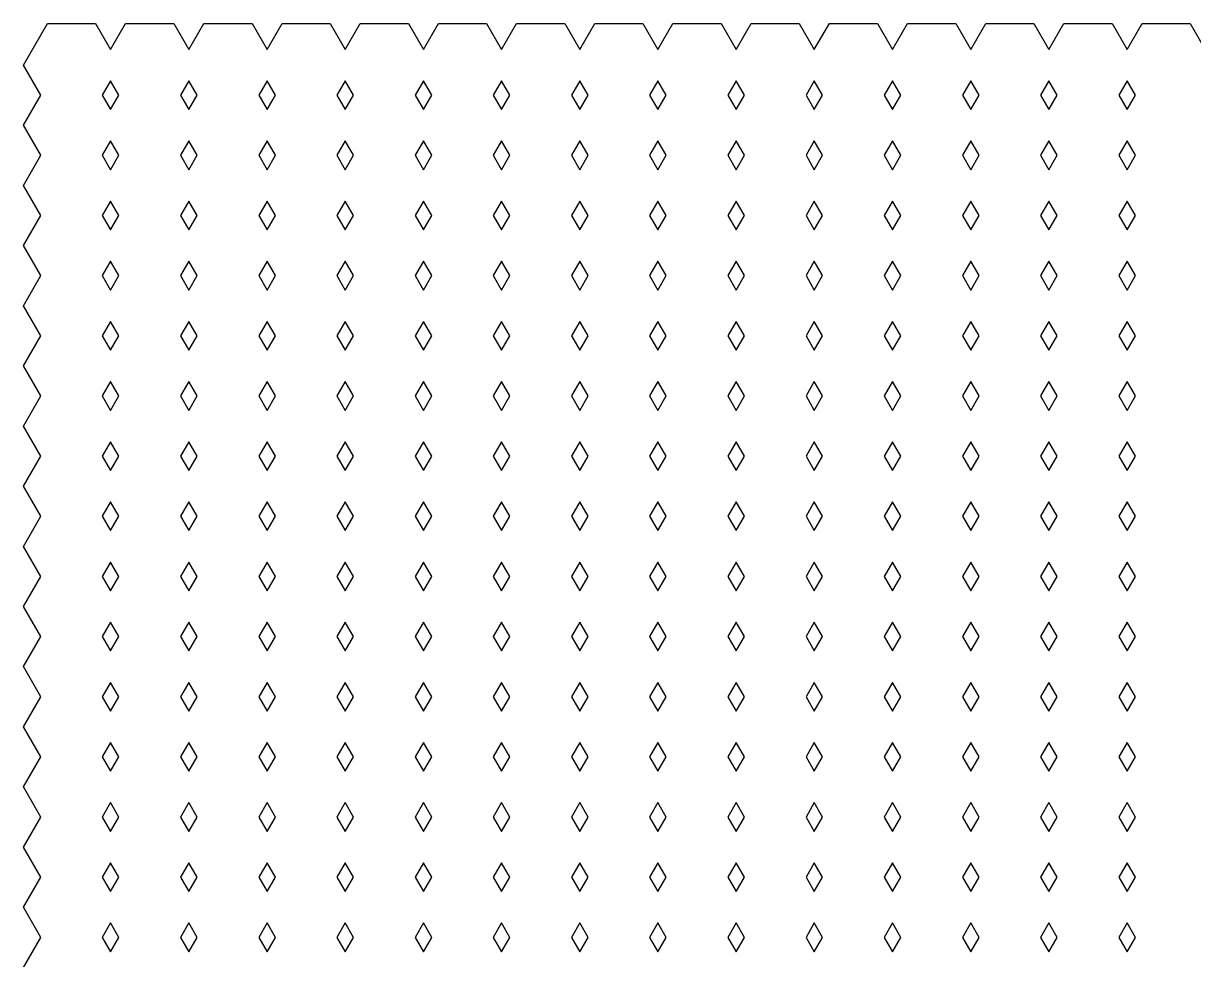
# Model space of a CAD drawing. Header units: metres. Extents: x -3000 to 3000, y -3000 to 3000.
# Drawn here: x -961.8 to -475.7, y 353.3 to 742.3 of the extents above; entities that cross this region are included whole.
import ezdxf

# ---------------------------------------------------------------- set-up
doc = ezdxf.new("R2010")
doc.units = ezdxf.units.M

msp = doc.modelspace()

# ---------------------------------------------------------------- linework, layer by layer
for p, q in [((-961.803, 725), (-951.803, 742.32)), ((-951.803, 742.32), (-931.803, 742.32)), ((-931.803, 742.32), (-925.565, 731.516)), ((-925.565, 731.516), (-919.327, 742.32)), ((-919.327, 742.32), (-899.327, 742.32)), ((-899.327, 742.32), (-893.089, 731.516)), ((-893.089, 731.516), (-886.851, 742.32)), ((-886.851, 742.32), (-866.851, 742.32)), ((-866.851, 742.32), (-860.613, 731.516)), ((-860.613, 731.516), (-854.375, 742.32)), ((-854.375, 742.32), (-834.375, 742.32)), ((-834.375, 742.32), (-828.137, 731.516)), ((-828.137, 731.516), (-821.899, 742.32)), ((-821.899, 742.32), (-801.899, 742.32)), ((-801.899, 742.32), (-795.661, 731.516)), ((-795.661, 731.516), (-789.423, 742.32)), ((-789.423, 742.32), (-769.423, 742.32)), ((-769.423, 742.32), (-763.185, 731.516)), ((-763.185, 731.516), (-756.947, 742.32)), ((-756.947, 742.32), (-736.947, 742.32)), ((-736.947, 742.32), (-730.709, 731.516)), ((-730.709, 731.516), (-724.471, 742.32)), ((-724.471, 742.32), (-704.471, 742.32)), ((-704.471, 742.32), (-698.233, 731.516)), ((-698.233, 731.516), (-691.995, 742.32)), ((-691.995, 742.32), (-671.995, 742.32)), ((-671.995, 742.32), (-665.757, 731.516)), ((-665.757, 731.516), (-659.519, 742.32)), ((-659.519, 742.32), (-639.519, 742.32)), ((-639.519, 742.32), (-633.281, 731.516)), ((-633.281, 731.516), (-627.043, 742.32)), ((-627.043, 742.32), (-607.043, 742.32)), ((-607.043, 742.32), (-600.805, 731.516)), ((-600.805, 731.516), (-594.567, 742.32)), ((-594.567, 742.32), (-574.567, 742.32)), ((-574.567, 742.32), (-568.329, 731.516)), ((-568.329, 731.516), (-562.091, 742.32)), ((-562.091, 742.32), (-542.091, 742.32)), ((-542.091, 742.32), (-535.853, 731.516)), ((-535.853, 731.516), (-529.615, 742.32)), ((-529.615, 742.32), (-509.615, 742.32)), ((-509.615, 742.32), (-503.377, 731.516)), ((-503.377, 731.516), (-497.139, 742.32)), ((-497.139, 742.32), (-477.139, 742.32)), ((-477.139, 742.32), (-470.901, 731.516)), ((-954.586, 712.5), (-961.803, 725)), ((-925.565, 718.484), (-929.019, 712.5)), ((-922.11, 712.5), (-925.565, 718.484)), ((-893.089, 718.484), (-896.544, 712.5)), ((-889.634, 712.5), (-893.089, 718.484)), ((-860.613, 718.484), (-864.068, 712.5)), ((-857.158, 712.5), (-860.613, 718.484)), ((-828.137, 718.484), (-831.592, 712.5)), ((-824.682, 712.5), (-828.137, 718.484)), ((-795.661, 718.484), (-799.116, 712.5)), ((-792.206, 712.5), (-795.661, 718.484)), ((-763.185, 718.484), (-766.64, 712.5)), ((-759.73, 712.5), (-763.185, 718.484)), ((-730.709, 718.484), (-734.164, 712.5)), ((-727.254, 712.5), (-730.709, 718.484)), ((-698.233, 718.484), (-701.688, 712.5)), ((-694.778, 712.5), (-698.233, 718.484)), ((-665.757, 718.484), (-669.212, 712.5)), ((-662.302, 712.5), (-665.757, 718.484)), ((-633.281, 718.484), (-636.736, 712.5)), ((-629.826, 712.5), (-633.281, 718.484)), ((-600.805, 718.484), (-604.26, 712.5)), ((-597.35, 712.5), (-600.805, 718.484)), ((-568.329, 718.484), (-571.784, 712.5)), ((-564.874, 712.5), (-568.329, 718.484)), ((-535.853, 718.484), (-539.308, 712.5)), ((-532.398, 712.5), (-535.853, 718.484)), ((-503.377, 718.484), (-506.832, 712.5)), ((-499.922, 712.5), (-503.377, 718.484)), ((-961.803, 700), (-954.586, 712.5)), ((-929.019, 712.5), (-925.565, 706.516)), ((-925.565, 706.516), (-922.11, 712.5)), ((-896.544, 712.5), (-893.089, 706.516)), ((-893.089, 706.516), (-889.634, 712.5)), ((-864.068, 712.5), (-860.613, 706.516)), ((-860.613, 706.516), (-857.158, 712.5)), ((-831.592, 712.5), (-828.137, 706.516)), ((-828.137, 706.516), (-824.682, 712.5)), ((-799.116, 712.5), (-795.661, 706.516)), ((-795.661, 706.516), (-792.206, 712.5)), ((-766.64, 712.5), (-763.185, 706.516)), ((-763.185, 706.516), (-759.73, 712.5)), ((-734.164, 712.5), (-730.709, 706.516)), ((-730.709, 706.516), (-727.254, 712.5)), ((-701.688, 712.5), (-698.233, 706.516)), ((-698.233, 706.516), (-694.778, 712.5)), ((-669.212, 712.5), (-665.757, 706.516)), ((-665.757, 706.516), (-662.302, 712.5)), ((-636.736, 712.5), (-633.281, 706.516)), ((-633.281, 706.516), (-629.826, 712.5)), ((-604.26, 712.5), (-600.805, 706.516)), ((-600.805, 706.516), (-597.35, 712.5)), ((-571.784, 712.5), (-568.329, 706.516)), ((-568.329, 706.516), (-564.874, 712.5)), ((-539.308, 712.5), (-535.853, 706.516)), ((-535.853, 706.516), (-532.398, 712.5)), ((-506.832, 712.5), (-503.377, 706.516)), ((-503.377, 706.516), (-499.922, 712.5)), ((-954.586, 687.5), (-961.803, 700)), ((-925.565, 693.484), (-929.019, 687.5)), ((-922.11, 687.5), (-925.565, 693.484)), ((-893.089, 693.484), (-896.544, 687.5)), ((-889.634, 687.5), (-893.089, 693.484)), ((-860.613, 693.484), (-864.068, 687.5)), ((-857.158, 687.5), (-860.613, 693.484)), ((-828.137, 693.484), (-831.592, 687.5)), ((-824.682, 687.5), (-828.137, 693.484)), ((-795.661, 693.484), (-799.116, 687.5)), ((-792.206, 687.5), (-795.661, 693.484)), ((-763.185, 693.484), (-766.64, 687.5)), ((-759.73, 687.5), (-763.185, 693.484)), ((-730.709, 693.484), (-734.164, 687.5)), ((-727.254, 687.5), (-730.709, 693.484)), ((-698.233, 693.484), (-701.688, 687.5)), ((-694.778, 687.5), (-698.233, 693.484)), ((-665.757, 693.484), (-669.212, 687.5)), ((-662.302, 687.5), (-665.757, 693.484)), ((-633.281, 693.484), (-636.736, 687.5)), ((-629.826, 687.5), (-633.281, 693.484)), ((-600.805, 693.484), (-604.26, 687.5)), ((-597.35, 687.5), (-600.805, 693.484)), ((-568.329, 693.484), (-571.784, 687.5)), ((-564.874, 687.5), (-568.329, 693.484)), ((-535.853, 693.484), (-539.308, 687.5)), ((-532.398, 687.5), (-535.853, 693.484)), ((-503.377, 693.484), (-506.832, 687.5)), ((-499.922, 687.5), (-503.377, 693.484)), ((-961.803, 675), (-954.586, 687.5)), ((-929.019, 687.5), (-925.565, 681.516)), ((-925.565, 681.516), (-922.11, 687.5)), ((-896.544, 687.5), (-893.089, 681.516)), ((-893.089, 681.516), (-889.634, 687.5)), ((-864.068, 687.5), (-860.613, 681.516)), ((-860.613, 681.516), (-857.158, 687.5)), ((-831.592, 687.5), (-828.137, 681.516)), ((-828.137, 681.516), (-824.682, 687.5)), ((-799.116, 687.5), (-795.661, 681.516)), ((-795.661, 681.516), (-792.206, 687.5)), ((-766.64, 687.5), (-763.185, 681.516)), ((-763.185, 681.516), (-759.73, 687.5)), ((-734.164, 687.5), (-730.709, 681.516)), ((-730.709, 681.516), (-727.254, 687.5)), ((-701.688, 687.5), (-698.233, 681.516)), ((-698.233, 681.516), (-694.778, 687.5)), ((-669.212, 687.5), (-665.757, 681.516)), ((-665.757, 681.516), (-662.302, 687.5)), ((-636.736, 687.5), (-633.281, 681.516)), ((-633.281, 681.516), (-629.826, 687.5)), ((-604.26, 687.5), (-600.805, 681.516)), ((-600.805, 681.516), (-597.35, 687.5)), ((-571.784, 687.5), (-568.329, 681.516)), ((-568.329, 681.516), (-564.874, 687.5)), ((-539.308, 687.5), (-535.853, 681.516)), ((-535.853, 681.516), (-532.398, 687.5)), ((-506.832, 687.5), (-503.377, 681.516)), ((-503.377, 681.516), (-499.922, 687.5)), ((-954.586, 662.5), (-961.803, 675)), ((-925.565, 668.484), (-929.019, 662.5)), ((-922.11, 662.5), (-925.565, 668.484)), ((-893.089, 668.484), (-896.544, 662.5)), ((-889.634, 662.5), (-893.089, 668.484)), ((-860.613, 668.484), (-864.068, 662.5)), ((-857.158, 662.5), (-860.613, 668.484)), ((-828.137, 668.484), (-831.592, 662.5)), ((-824.682, 662.5), (-828.137, 668.484)), ((-795.661, 668.484), (-799.116, 662.5)), ((-792.206, 662.5), (-795.661, 668.484)), ((-763.185, 668.484), (-766.64, 662.5)), ((-759.73, 662.5), (-763.185, 668.484)), ((-730.709, 668.484), (-734.164, 662.5)), ((-727.254, 662.5), (-730.709, 668.484)), ((-698.233, 668.484), (-701.688, 662.5)), ((-694.778, 662.5), (-698.233, 668.484)), ((-665.757, 668.484), (-669.212, 662.5)), ((-662.302, 662.5), (-665.757, 668.484)), ((-633.281, 668.484), (-636.736, 662.5)), ((-629.826, 662.5), (-633.281, 668.484)), ((-600.805, 668.484), (-604.26, 662.5)), ((-597.35, 662.5), (-600.805, 668.484)), ((-568.329, 668.484), (-571.784, 662.5)), ((-564.874, 662.5), (-568.329, 668.484)), ((-535.853, 668.484), (-539.308, 662.5)), ((-532.398, 662.5), (-535.853, 668.484)), ((-503.377, 668.484), (-506.832, 662.5)), ((-499.922, 662.5), (-503.377, 668.484)), ((-961.803, 650), (-954.586, 662.5)), ((-929.019, 662.5), (-925.565, 656.516)), ((-925.565, 656.516), (-922.11, 662.5)), ((-896.544, 662.5), (-893.089, 656.516)), ((-893.089, 656.516), (-889.634, 662.5)), ((-864.068, 662.5), (-860.613, 656.516)), ((-860.613, 656.516), (-857.158, 662.5)), ((-831.592, 662.5), (-828.137, 656.516)), ((-828.137, 656.516), (-824.682, 662.5)), ((-799.116, 662.5), (-795.661, 656.516)), ((-795.661, 656.516), (-792.206, 662.5)), ((-766.64, 662.5), (-763.185, 656.516)), ((-763.185, 656.516), (-759.73, 662.5)), ((-734.164, 662.5), (-730.709, 656.516)), ((-730.709, 656.516), (-727.254, 662.5)), ((-701.688, 662.5), (-698.233, 656.516)), ((-698.233, 656.516), (-694.778, 662.5)), ((-669.212, 662.5), (-665.757, 656.516)), ((-665.757, 656.516), (-662.302, 662.5)), ((-636.736, 662.5), (-633.281, 656.516)), ((-633.281, 656.516), (-629.826, 662.5)), ((-604.26, 662.5), (-600.805, 656.516)), ((-600.805, 656.516), (-597.35, 662.5)), ((-571.784, 662.5), (-568.329, 656.516)), ((-568.329, 656.516), (-564.874, 662.5)), ((-539.308, 662.5), (-535.853, 656.516)), ((-535.853, 656.516), (-532.398, 662.5)), ((-506.832, 662.5), (-503.377, 656.516)), ((-503.377, 656.516), (-499.922, 662.5)), ((-954.586, 637.5), (-961.803, 650)), ((-925.565, 643.484), (-929.019, 637.5)), ((-922.11, 637.5), (-925.565, 643.484)), ((-893.089, 643.484), (-896.544, 637.5)), ((-889.634, 637.5), (-893.089, 643.484)), ((-860.613, 643.484), (-864.068, 637.5)), ((-857.158, 637.5), (-860.613, 643.484)), ((-828.137, 643.484), (-831.592, 637.5)), ((-824.682, 637.5), (-828.137, 643.484)), ((-795.661, 643.484), (-799.116, 637.5)), ((-792.206, 637.5), (-795.661, 643.484)), ((-763.185, 643.484), (-766.64, 637.5)), ((-759.73, 637.5), (-763.185, 643.484)), ((-730.709, 643.484), (-734.164, 637.5)), ((-727.254, 637.5), (-730.709, 643.484)), ((-698.233, 643.484), (-701.688, 637.5)), ((-694.778, 637.5), (-698.233, 643.484)), ((-665.757, 643.484), (-669.212, 637.5)), ((-662.302, 637.5), (-665.757, 643.484)), ((-633.281, 643.484), (-636.736, 637.5)), ((-629.826, 637.5), (-633.281, 643.484)), ((-600.805, 643.484), (-604.26, 637.5)), ((-597.35, 637.5), (-600.805, 643.484)), ((-568.329, 643.484), (-571.784, 637.5)), ((-564.874, 637.5), (-568.329, 643.484)), ((-535.853, 643.484), (-539.308, 637.5)), ((-532.398, 637.5), (-535.853, 643.484)), ((-503.377, 643.484), (-506.832, 637.5)), ((-499.922, 637.5), (-503.377, 643.484)), ((-961.803, 625), (-954.586, 637.5)), ((-929.019, 637.5), (-925.565, 631.516)), ((-925.565, 631.516), (-922.11, 637.5)), ((-896.544, 637.5), (-893.089, 631.516)), ((-893.089, 631.516), (-889.634, 637.5)), ((-864.068, 637.5), (-860.613, 631.516)), ((-860.613, 631.516), (-857.158, 637.5)), ((-831.592, 637.5), (-828.137, 631.516)), ((-828.137, 631.516), (-824.682, 637.5)), ((-799.116, 637.5), (-795.661, 631.516)), ((-795.661, 631.516), (-792.206, 637.5)), ((-766.64, 637.5), (-763.185, 631.516)), ((-763.185, 631.516), (-759.73, 637.5)), ((-734.164, 637.5), (-730.709, 631.516)), ((-730.709, 631.516), (-727.254, 637.5)), ((-701.688, 637.5), (-698.233, 631.516)), ((-698.233, 631.516), (-694.778, 637.5)), ((-669.212, 637.5), (-665.757, 631.516)), ((-665.757, 631.516), (-662.302, 637.5)), ((-636.736, 637.5), (-633.281, 631.516)), ((-633.281, 631.516), (-629.826, 637.5)), ((-604.26, 637.5), (-600.805, 631.516)), ((-600.805, 631.516), (-597.35, 637.5)), ((-571.784, 637.5), (-568.329, 631.516)), ((-568.329, 631.516), (-564.874, 637.5)), ((-539.308, 637.5), (-535.853, 631.516)), ((-535.853, 631.516), (-532.398, 637.5)), ((-506.832, 637.5), (-503.377, 631.516)), ((-503.377, 631.516), (-499.922, 637.5)), ((-954.586, 612.5), (-961.803, 625)), ((-925.565, 618.484), (-929.019, 612.5)), ((-922.11, 612.5), (-925.565, 618.484)), ((-893.089, 618.484), (-896.544, 612.5)), ((-889.634, 612.5), (-893.089, 618.484)), ((-860.613, 618.484), (-864.068, 612.5)), ((-857.158, 612.5), (-860.613, 618.484)), ((-828.137, 618.484), (-831.592, 612.5)), ((-824.682, 612.5), (-828.137, 618.484)), ((-795.661, 618.484), (-799.116, 612.5)), ((-792.206, 612.5), (-795.661, 618.484)), ((-763.185, 618.484), (-766.64, 612.5)), ((-759.73, 612.5), (-763.185, 618.484)), ((-730.709, 618.484), (-734.164, 612.5)), ((-727.254, 612.5), (-730.709, 618.484)), ((-698.233, 618.484), (-701.688, 612.5)), ((-694.778, 612.5), (-698.233, 618.484)), ((-665.757, 618.484), (-669.212, 612.5)), ((-662.302, 612.5), (-665.757, 618.484)), ((-633.281, 618.484), (-636.736, 612.5)), ((-629.826, 612.5), (-633.281, 618.484)), ((-600.805, 618.484), (-604.26, 612.5)), ((-597.35, 612.5), (-600.805, 618.484)), ((-568.329, 618.484), (-571.784, 612.5)), ((-564.874, 612.5), (-568.329, 618.484)), ((-535.853, 618.484), (-539.308, 612.5)), ((-532.398, 612.5), (-535.853, 618.484)), ((-503.377, 618.484), (-506.832, 612.5)), ((-499.922, 612.5), (-503.377, 618.484)), ((-961.803, 600), (-954.586, 612.5)), ((-929.019, 612.5), (-925.565, 606.516)), ((-925.565, 606.516), (-922.11, 612.5)), ((-896.544, 612.5), (-893.089, 606.516)), ((-893.089, 606.516), (-889.634, 612.5)), ((-864.068, 612.5), (-860.613, 606.516)), ((-860.613, 606.516), (-857.158, 612.5)), ((-831.592, 612.5), (-828.137, 606.516)), ((-828.137, 606.516), (-824.682, 612.5)), ((-799.116, 612.5), (-795.661, 606.516)), ((-795.661, 606.516), (-792.206, 612.5)), ((-766.64, 612.5), (-763.185, 606.516)), ((-763.185, 606.516), (-759.73, 612.5)), ((-734.164, 612.5), (-730.709, 606.516)), ((-730.709, 606.516), (-727.254, 612.5)), ((-701.688, 612.5), (-698.233, 606.516)), ((-698.233, 606.516), (-694.778, 612.5)), ((-669.212, 612.5), (-665.757, 606.516)), ((-665.757, 606.516), (-662.302, 612.5)), ((-636.736, 612.5), (-633.281, 606.516)), ((-633.281, 606.516), (-629.826, 612.5)), ((-604.26, 612.5), (-600.805, 606.516)), ((-600.805, 606.516), (-597.35, 612.5)), ((-571.784, 612.5), (-568.329, 606.516)), ((-568.329, 606.516), (-564.874, 612.5)), ((-539.308, 612.5), (-535.853, 606.516)), ((-535.853, 606.516), (-532.398, 612.5)), ((-506.832, 612.5), (-503.377, 606.516)), ((-503.377, 606.516), (-499.922, 612.5)), ((-954.586, 587.5), (-961.803, 600)), ((-925.565, 593.484), (-929.019, 587.5)), ((-922.11, 587.5), (-925.565, 593.484)), ((-893.089, 593.484), (-896.544, 587.5)), ((-889.634, 587.5), (-893.089, 593.484)), ((-860.613, 593.484), (-864.068, 587.5)), ((-857.158, 587.5), (-860.613, 593.484)), ((-828.137, 593.484), (-831.592, 587.5)), ((-824.682, 587.5), (-828.137, 593.484)), ((-795.661, 593.484), (-799.116, 587.5)), ((-792.206, 587.5), (-795.661, 593.484)), ((-763.185, 593.484), (-766.64, 587.5)), ((-759.73, 587.5), (-763.185, 593.484)), ((-730.709, 593.484), (-734.164, 587.5)), ((-727.254, 587.5), (-730.709, 593.484)), ((-698.233, 593.484), (-701.688, 587.5)), ((-694.778, 587.5), (-698.233, 593.484)), ((-665.757, 593.484), (-669.212, 587.5)), ((-662.302, 587.5), (-665.757, 593.484)), ((-633.281, 593.484), (-636.736, 587.5)), ((-629.826, 587.5), (-633.281, 593.484)), ((-600.805, 593.484), (-604.26, 587.5)), ((-597.35, 587.5), (-600.805, 593.484)), ((-568.329, 593.484), (-571.784, 587.5)), ((-564.874, 587.5), (-568.329, 593.484)), ((-535.853, 593.484), (-539.308, 587.5)), ((-532.398, 587.5), (-535.853, 593.484)), ((-503.377, 593.484), (-506.832, 587.5)), ((-499.922, 587.5), (-503.377, 593.484)), ((-961.803, 575), (-954.586, 587.5)), ((-929.019, 587.5), (-925.565, 581.516)), ((-925.565, 581.516), (-922.11, 587.5)), ((-896.544, 587.5), (-893.089, 581.516)), ((-893.089, 581.516), (-889.634, 587.5)), ((-864.068, 587.5), (-860.613, 581.516)), ((-860.613, 581.516), (-857.158, 587.5)), ((-831.592, 587.5), (-828.137, 581.516)), ((-828.137, 581.516), (-824.682, 587.5)), ((-799.116, 587.5), (-795.661, 581.516)), ((-795.661, 581.516), (-792.206, 587.5)), ((-766.64, 587.5), (-763.185, 581.516)), ((-763.185, 581.516), (-759.73, 587.5)), ((-734.164, 587.5), (-730.709, 581.516)), ((-730.709, 581.516), (-727.254, 587.5)), ((-701.688, 587.5), (-698.233, 581.516)), ((-698.233, 581.516), (-694.778, 587.5)), ((-669.212, 587.5), (-665.757, 581.516)), ((-665.757, 581.516), (-662.302, 587.5)), ((-636.736, 587.5), (-633.281, 581.516)), ((-633.281, 581.516), (-629.826, 587.5)), ((-604.26, 587.5), (-600.805, 581.516)), ((-600.805, 581.516), (-597.35, 587.5)), ((-571.784, 587.5), (-568.329, 581.516)), ((-568.329, 581.516), (-564.874, 587.5)), ((-539.308, 587.5), (-535.853, 581.516)), ((-535.853, 581.516), (-532.398, 587.5)), ((-506.832, 587.5), (-503.377, 581.516)), ((-503.377, 581.516), (-499.922, 587.5)), ((-954.586, 562.5), (-961.803, 575)), ((-925.565, 568.484), (-929.019, 562.5)), ((-922.11, 562.5), (-925.565, 568.484)), ((-893.089, 568.484), (-896.544, 562.5)), ((-889.634, 562.5), (-893.089, 568.484)), ((-860.613, 568.484), (-864.068, 562.5)), ((-857.158, 562.5), (-860.613, 568.484)), ((-828.137, 568.484), (-831.592, 562.5)), ((-824.682, 562.5), (-828.137, 568.484)), ((-795.661, 568.484), (-799.116, 562.5)), ((-792.206, 562.5), (-795.661, 568.484)), ((-763.185, 568.484), (-766.64, 562.5)), ((-759.73, 562.5), (-763.185, 568.484)), ((-730.709, 568.484), (-734.164, 562.5)), ((-727.254, 562.5), (-730.709, 568.484)), ((-698.233, 568.484), (-701.688, 562.5)), ((-694.778, 562.5), (-698.233, 568.484)), ((-665.757, 568.484), (-669.212, 562.5)), ((-662.302, 562.5), (-665.757, 568.484)), ((-633.281, 568.484), (-636.736, 562.5)), ((-629.826, 562.5), (-633.281, 568.484)), ((-600.805, 568.484), (-604.26, 562.5)), ((-597.35, 562.5), (-600.805, 568.484)), ((-568.329, 568.484), (-571.784, 562.5)), ((-564.874, 562.5), (-568.329, 568.484)), ((-535.853, 568.484), (-539.308, 562.5)), ((-532.398, 562.5), (-535.853, 568.484)), ((-503.377, 568.484), (-506.832, 562.5)), ((-499.922, 562.5), (-503.377, 568.484)), ((-961.803, 550), (-954.586, 562.5)), ((-929.019, 562.5), (-925.565, 556.516)), ((-925.565, 556.516), (-922.11, 562.5)), ((-896.544, 562.5), (-893.089, 556.516)), ((-893.089, 556.516), (-889.634, 562.5)), ((-864.068, 562.5), (-860.613, 556.516)), ((-860.613, 556.516), (-857.158, 562.5)), ((-831.592, 562.5), (-828.137, 556.516)), ((-828.137, 556.516), (-824.682, 562.5)), ((-799.116, 562.5), (-795.661, 556.516)), ((-795.661, 556.516), (-792.206, 562.5)), ((-766.64, 562.5), (-763.185, 556.516)), ((-763.185, 556.516), (-759.73, 562.5)), ((-734.164, 562.5), (-730.709, 556.516)), ((-730.709, 556.516), (-727.254, 562.5)), ((-701.688, 562.5), (-698.233, 556.516)), ((-698.233, 556.516), (-694.778, 562.5)), ((-669.212, 562.5), (-665.757, 556.516)), ((-665.757, 556.516), (-662.302, 562.5)), ((-636.736, 562.5), (-633.281, 556.516)), ((-633.281, 556.516), (-629.826, 562.5)), ((-604.26, 562.5), (-600.805, 556.516)), ((-600.805, 556.516), (-597.35, 562.5)), ((-571.784, 562.5), (-568.329, 556.516)), ((-568.329, 556.516), (-564.874, 562.5)), ((-539.308, 562.5), (-535.853, 556.516)), ((-535.853, 556.516), (-532.398, 562.5)), ((-506.832, 562.5), (-503.377, 556.516)), ((-503.377, 556.516), (-499.922, 562.5)), ((-954.586, 537.5), (-961.803, 550)), ((-925.565, 543.484), (-929.019, 537.5)), ((-922.11, 537.5), (-925.565, 543.484)), ((-893.089, 543.484), (-896.544, 537.5)), ((-889.634, 537.5), (-893.089, 543.484)), ((-860.613, 543.484), (-864.068, 537.5)), ((-857.158, 537.5), (-860.613, 543.484)), ((-828.137, 543.484), (-831.592, 537.5)), ((-824.682, 537.5), (-828.137, 543.484)), ((-795.661, 543.484), (-799.116, 537.5)), ((-792.206, 537.5), (-795.661, 543.484)), ((-763.185, 543.484), (-766.64, 537.5)), ((-759.73, 537.5), (-763.185, 543.484)), ((-730.709, 543.484), (-734.164, 537.5)), ((-727.254, 537.5), (-730.709, 543.484)), ((-698.233, 543.484), (-701.688, 537.5)), ((-694.778, 537.5), (-698.233, 543.484)), ((-665.757, 543.484), (-669.212, 537.5)), ((-662.302, 537.5), (-665.757, 543.484)), ((-633.281, 543.484), (-636.736, 537.5)), ((-629.826, 537.5), (-633.281, 543.484)), ((-600.805, 543.484), (-604.26, 537.5)), ((-597.35, 537.5), (-600.805, 543.484)), ((-568.329, 543.484), (-571.784, 537.5)), ((-564.874, 537.5), (-568.329, 543.484)), ((-535.853, 543.484), (-539.308, 537.5)), ((-532.398, 537.5), (-535.853, 543.484)), ((-503.377, 543.484), (-506.832, 537.5)), ((-499.922, 537.5), (-503.377, 543.484)), ((-961.803, 525), (-954.586, 537.5)), ((-929.019, 537.5), (-925.565, 531.516)), ((-925.565, 531.516), (-922.11, 537.5)), ((-896.544, 537.5), (-893.089, 531.516)), ((-893.089, 531.516), (-889.634, 537.5)), ((-864.068, 537.5), (-860.613, 531.516)), ((-860.613, 531.516), (-857.158, 537.5)), ((-831.592, 537.5), (-828.137, 531.516)), ((-828.137, 531.516), (-824.682, 537.5)), ((-799.116, 537.5), (-795.661, 531.516)), ((-795.661, 531.516), (-792.206, 537.5)), ((-766.64, 537.5), (-763.185, 531.516)), ((-763.185, 531.516), (-759.73, 537.5)), ((-734.164, 537.5), (-730.709, 531.516)), ((-730.709, 531.516), (-727.254, 537.5)), ((-701.688, 537.5), (-698.233, 531.516)), ((-698.233, 531.516), (-694.778, 537.5)), ((-669.212, 537.5), (-665.757, 531.516)), ((-665.757, 531.516), (-662.302, 537.5)), ((-636.736, 537.5), (-633.281, 531.516)), ((-633.281, 531.516), (-629.826, 537.5)), ((-604.26, 537.5), (-600.805, 531.516)), ((-600.805, 531.516), (-597.35, 537.5)), ((-571.784, 537.5), (-568.329, 531.516)), ((-568.329, 531.516), (-564.874, 537.5)), ((-539.308, 537.5), (-535.853, 531.516)), ((-535.853, 531.516), (-532.398, 537.5)), ((-506.832, 537.5), (-503.377, 531.516)), ((-503.377, 531.516), (-499.922, 537.5)), ((-954.586, 512.5), (-961.803, 525)), ((-925.565, 518.484), (-929.019, 512.5)), ((-922.11, 512.5), (-925.565, 518.484)), ((-893.089, 518.484), (-896.544, 512.5)), ((-889.634, 512.5), (-893.089, 518.484)), ((-860.613, 518.484), (-864.068, 512.5)), ((-857.158, 512.5), (-860.613, 518.484)), ((-828.137, 518.484), (-831.592, 512.5)), ((-824.682, 512.5), (-828.137, 518.484)), ((-795.661, 518.484), (-799.116, 512.5)), ((-792.206, 512.5), (-795.661, 518.484)), ((-763.185, 518.484), (-766.64, 512.5)), ((-759.73, 512.5), (-763.185, 518.484)), ((-730.709, 518.484), (-734.164, 512.5)), ((-727.254, 512.5), (-730.709, 518.484)), ((-698.233, 518.484), (-701.688, 512.5)), ((-694.778, 512.5), (-698.233, 518.484)), ((-665.757, 518.484), (-669.212, 512.5)), ((-662.302, 512.5), (-665.757, 518.484)), ((-633.281, 518.484), (-636.736, 512.5)), ((-629.826, 512.5), (-633.281, 518.484)), ((-600.805, 518.484), (-604.26, 512.5)), ((-597.35, 512.5), (-600.805, 518.484)), ((-568.329, 518.484), (-571.784, 512.5)), ((-564.874, 512.5), (-568.329, 518.484)), ((-535.853, 518.484), (-539.308, 512.5)), ((-532.398, 512.5), (-535.853, 518.484)), ((-503.377, 518.484), (-506.832, 512.5)), ((-499.922, 512.5), (-503.377, 518.484)), ((-961.803, 500), (-954.586, 512.5)), ((-929.019, 512.5), (-925.565, 506.516)), ((-925.565, 506.516), (-922.11, 512.5)), ((-896.544, 512.5), (-893.089, 506.516)), ((-893.089, 506.516), (-889.634, 512.5)), ((-864.068, 512.5), (-860.613, 506.516)), ((-860.613, 506.516), (-857.158, 512.5)), ((-831.592, 512.5), (-828.137, 506.516)), ((-828.137, 506.516), (-824.682, 512.5)), ((-799.116, 512.5), (-795.661, 506.516)), ((-795.661, 506.516), (-792.206, 512.5)), ((-766.64, 512.5), (-763.185, 506.516)), ((-763.185, 506.516), (-759.73, 512.5)), ((-734.164, 512.5), (-730.709, 506.516)), ((-730.709, 506.516), (-727.254, 512.5)), ((-701.688, 512.5), (-698.233, 506.516)), ((-698.233, 506.516), (-694.778, 512.5)), ((-669.212, 512.5), (-665.757, 506.516)), ((-665.757, 506.516), (-662.302, 512.5)), ((-636.736, 512.5), (-633.281, 506.516)), ((-633.281, 506.516), (-629.826, 512.5)), ((-604.26, 512.5), (-600.805, 506.516)), ((-600.805, 506.516), (-597.35, 512.5)), ((-571.784, 512.5), (-568.329, 506.516)), ((-568.329, 506.516), (-564.874, 512.5)), ((-539.308, 512.5), (-535.853, 506.516)), ((-535.853, 506.516), (-532.398, 512.5)), ((-506.832, 512.5), (-503.377, 506.516)), ((-503.377, 506.516), (-499.922, 512.5)), ((-954.586, 487.5), (-961.803, 500)), ((-925.565, 493.484), (-929.019, 487.5)), ((-922.11, 487.5), (-925.565, 493.484)), ((-893.089, 493.484), (-896.544, 487.5)), ((-889.634, 487.5), (-893.089, 493.484)), ((-860.613, 493.484), (-864.068, 487.5)), ((-857.158, 487.5), (-860.613, 493.484)), ((-828.137, 493.484), (-831.592, 487.5)), ((-824.682, 487.5), (-828.137, 493.484)), ((-795.661, 493.484), (-799.116, 487.5)), ((-792.206, 487.5), (-795.661, 493.484)), ((-763.185, 493.484), (-766.64, 487.5)), ((-759.73, 487.5), (-763.185, 493.484)), ((-730.709, 493.484), (-734.164, 487.5)), ((-727.254, 487.5), (-730.709, 493.484)), ((-698.233, 493.484), (-701.688, 487.5)), ((-694.778, 487.5), (-698.233, 493.484)), ((-665.757, 493.484), (-669.212, 487.5)), ((-662.302, 487.5), (-665.757, 493.484)), ((-633.281, 493.484), (-636.736, 487.5)), ((-629.826, 487.5), (-633.281, 493.484)), ((-600.805, 493.484), (-604.26, 487.5)), ((-597.35, 487.5), (-600.805, 493.484)), ((-568.329, 493.484), (-571.784, 487.5)), ((-564.874, 487.5), (-568.329, 493.484)), ((-535.853, 493.484), (-539.308, 487.5)), ((-532.398, 487.5), (-535.853, 493.484)), ((-503.377, 493.484), (-506.832, 487.5)), ((-499.922, 487.5), (-503.377, 493.484)), ((-961.803, 475), (-954.586, 487.5)), ((-929.019, 487.5), (-925.565, 481.516)), ((-925.565, 481.516), (-922.11, 487.5)), ((-896.544, 487.5), (-893.089, 481.516)), ((-893.089, 481.516), (-889.634, 487.5)), ((-864.068, 487.5), (-860.613, 481.516)), ((-860.613, 481.516), (-857.158, 487.5)), ((-831.592, 487.5), (-828.137, 481.516)), ((-828.137, 481.516), (-824.682, 487.5)), ((-799.116, 487.5), (-795.661, 481.516)), ((-795.661, 481.516), (-792.206, 487.5)), ((-766.64, 487.5), (-763.185, 481.516)), ((-763.185, 481.516), (-759.73, 487.5)), ((-734.164, 487.5), (-730.709, 481.516)), ((-730.709, 481.516), (-727.254, 487.5)), ((-701.688, 487.5), (-698.233, 481.516)), ((-698.233, 481.516), (-694.778, 487.5)), ((-669.212, 487.5), (-665.757, 481.516)), ((-665.757, 481.516), (-662.302, 487.5)), ((-636.736, 487.5), (-633.281, 481.516)), ((-633.281, 481.516), (-629.826, 487.5)), ((-604.26, 487.5), (-600.805, 481.516)), ((-600.805, 481.516), (-597.35, 487.5)), ((-571.784, 487.5), (-568.329, 481.516)), ((-568.329, 481.516), (-564.874, 487.5)), ((-539.308, 487.5), (-535.853, 481.516)), ((-535.853, 481.516), (-532.398, 487.5)), ((-506.832, 487.5), (-503.377, 481.516)), ((-503.377, 481.516), (-499.922, 487.5)), ((-954.586, 462.5), (-961.803, 475)), ((-925.565, 468.484), (-929.019, 462.5)), ((-922.11, 462.5), (-925.565, 468.484)), ((-893.089, 468.484), (-896.544, 462.5)), ((-889.634, 462.5), (-893.089, 468.484)), ((-860.613, 468.484), (-864.068, 462.5)), ((-857.158, 462.5), (-860.613, 468.484)), ((-828.137, 468.484), (-831.592, 462.5)), ((-824.682, 462.5), (-828.137, 468.484)), ((-795.661, 468.484), (-799.116, 462.5)), ((-792.206, 462.5), (-795.661, 468.484)), ((-763.185, 468.484), (-766.64, 462.5)), ((-759.73, 462.5), (-763.185, 468.484)), ((-730.709, 468.484), (-734.164, 462.5)), ((-727.254, 462.5), (-730.709, 468.484)), ((-698.233, 468.484), (-701.688, 462.5)), ((-694.778, 462.5), (-698.233, 468.484)), ((-665.757, 468.484), (-669.212, 462.5)), ((-662.302, 462.5), (-665.757, 468.484)), ((-633.281, 468.484), (-636.736, 462.5)), ((-629.826, 462.5), (-633.281, 468.484)), ((-600.805, 468.484), (-604.26, 462.5)), ((-597.35, 462.5), (-600.805, 468.484)), ((-568.329, 468.484), (-571.784, 462.5)), ((-564.874, 462.5), (-568.329, 468.484)), ((-535.853, 468.484), (-539.308, 462.5)), ((-532.398, 462.5), (-535.853, 468.484)), ((-503.377, 468.484), (-506.832, 462.5)), ((-499.922, 462.5), (-503.377, 468.484)), ((-961.803, 450), (-954.586, 462.5)), ((-929.019, 462.5), (-925.565, 456.516)), ((-925.565, 456.516), (-922.11, 462.5)), ((-896.544, 462.5), (-893.089, 456.516)), ((-893.089, 456.516), (-889.634, 462.5)), ((-864.068, 462.5), (-860.613, 456.516)), ((-860.613, 456.516), (-857.158, 462.5)), ((-831.592, 462.5), (-828.137, 456.516)), ((-828.137, 456.516), (-824.682, 462.5)), ((-799.116, 462.5), (-795.661, 456.516)), ((-795.661, 456.516), (-792.206, 462.5)), ((-766.64, 462.5), (-763.185, 456.516)), ((-763.185, 456.516), (-759.73, 462.5)), ((-734.164, 462.5), (-730.709, 456.516)), ((-730.709, 456.516), (-727.254, 462.5)), ((-701.688, 462.5), (-698.233, 456.516)), ((-698.233, 456.516), (-694.778, 462.5)), ((-669.212, 462.5), (-665.757, 456.516)), ((-665.757, 456.516), (-662.302, 462.5)), ((-636.736, 462.5), (-633.281, 456.516)), ((-633.281, 456.516), (-629.826, 462.5)), ((-604.26, 462.5), (-600.805, 456.516)), ((-600.805, 456.516), (-597.35, 462.5)), ((-571.784, 462.5), (-568.329, 456.516)), ((-568.329, 456.516), (-564.874, 462.5)), ((-539.308, 462.5), (-535.853, 456.516)), ((-535.853, 456.516), (-532.398, 462.5)), ((-506.832, 462.5), (-503.377, 456.516)), ((-503.377, 456.516), (-499.922, 462.5)), ((-954.586, 437.5), (-961.803, 450)), ((-925.565, 443.484), (-929.019, 437.5)), ((-922.11, 437.5), (-925.565, 443.484)), ((-893.089, 443.484), (-896.544, 437.5)), ((-889.634, 437.5), (-893.089, 443.484)), ((-860.613, 443.484), (-864.068, 437.5)), ((-857.158, 437.5), (-860.613, 443.484)), ((-828.137, 443.484), (-831.592, 437.5)), ((-824.682, 437.5), (-828.137, 443.484)), ((-795.661, 443.484), (-799.116, 437.5)), ((-792.206, 437.5), (-795.661, 443.484)), ((-763.185, 443.484), (-766.64, 437.5)), ((-759.73, 437.5), (-763.185, 443.484)), ((-730.709, 443.484), (-734.164, 437.5)), ((-727.254, 437.5), (-730.709, 443.484)), ((-698.233, 443.484), (-701.688, 437.5)), ((-694.778, 437.5), (-698.233, 443.484)), ((-665.757, 443.484), (-669.212, 437.5)), ((-662.302, 437.5), (-665.757, 443.484)), ((-633.281, 443.484), (-636.736, 437.5)), ((-629.826, 437.5), (-633.281, 443.484)), ((-600.805, 443.484), (-604.26, 437.5)), ((-597.35, 437.5), (-600.805, 443.484)), ((-568.329, 443.484), (-571.784, 437.5)), ((-564.874, 437.5), (-568.329, 443.484)), ((-535.853, 443.484), (-539.308, 437.5)), ((-532.398, 437.5), (-535.853, 443.484)), ((-503.377, 443.484), (-506.832, 437.5)), ((-499.922, 437.5), (-503.377, 443.484)), ((-961.803, 425), (-954.586, 437.5)), ((-929.019, 437.5), (-925.565, 431.516)), ((-925.565, 431.516), (-922.11, 437.5)), ((-896.544, 437.5), (-893.089, 431.516)), ((-893.089, 431.516), (-889.634, 437.5)), ((-864.068, 437.5), (-860.613, 431.516)), ((-860.613, 431.516), (-857.158, 437.5)), ((-831.592, 437.5), (-828.137, 431.516)), ((-828.137, 431.516), (-824.682, 437.5)), ((-799.116, 437.5), (-795.661, 431.516)), ((-795.661, 431.516), (-792.206, 437.5)), ((-766.64, 437.5), (-763.185, 431.516)), ((-763.185, 431.516), (-759.73, 437.5)), ((-734.164, 437.5), (-730.709, 431.516)), ((-730.709, 431.516), (-727.254, 437.5)), ((-701.688, 437.5), (-698.233, 431.516)), ((-698.233, 431.516), (-694.778, 437.5)), ((-669.212, 437.5), (-665.757, 431.516)), ((-665.757, 431.516), (-662.302, 437.5)), ((-636.736, 437.5), (-633.281, 431.516)), ((-633.281, 431.516), (-629.826, 437.5)), ((-604.26, 437.5), (-600.805, 431.516)), ((-600.805, 431.516), (-597.35, 437.5)), ((-571.784, 437.5), (-568.329, 431.516)), ((-568.329, 431.516), (-564.874, 437.5)), ((-539.308, 437.5), (-535.853, 431.516)), ((-535.853, 431.516), (-532.398, 437.5)), ((-506.832, 437.5), (-503.377, 431.516)), ((-503.377, 431.516), (-499.922, 437.5)), ((-954.586, 412.5), (-961.803, 425)), ((-925.565, 418.484), (-929.019, 412.5)), ((-922.11, 412.5), (-925.565, 418.484)), ((-893.089, 418.484), (-896.544, 412.5)), ((-889.634, 412.5), (-893.089, 418.484)), ((-860.613, 418.484), (-864.068, 412.5)), ((-857.158, 412.5), (-860.613, 418.484)), ((-828.137, 418.484), (-831.592, 412.5)), ((-824.682, 412.5), (-828.137, 418.484)), ((-795.661, 418.484), (-799.116, 412.5)), ((-792.206, 412.5), (-795.661, 418.484)), ((-763.185, 418.484), (-766.64, 412.5)), ((-759.73, 412.5), (-763.185, 418.484)), ((-730.709, 418.484), (-734.164, 412.5)), ((-727.254, 412.5), (-730.709, 418.484)), ((-698.233, 418.484), (-701.688, 412.5)), ((-694.778, 412.5), (-698.233, 418.484)), ((-665.757, 418.484), (-669.212, 412.5)), ((-662.302, 412.5), (-665.757, 418.484)), ((-633.281, 418.484), (-636.736, 412.5)), ((-629.826, 412.5), (-633.281, 418.484)), ((-600.805, 418.484), (-604.26, 412.5)), ((-597.35, 412.5), (-600.805, 418.484)), ((-568.329, 418.484), (-571.784, 412.5)), ((-564.874, 412.5), (-568.329, 418.484)), ((-535.853, 418.484), (-539.308, 412.5)), ((-532.398, 412.5), (-535.853, 418.484)), ((-503.377, 418.484), (-506.832, 412.5)), ((-499.922, 412.5), (-503.377, 418.484)), ((-961.803, 400), (-954.586, 412.5)), ((-929.019, 412.5), (-925.565, 406.516)), ((-925.565, 406.516), (-922.11, 412.5)), ((-896.544, 412.5), (-893.089, 406.516)), ((-893.089, 406.516), (-889.634, 412.5)), ((-864.068, 412.5), (-860.613, 406.516)), ((-860.613, 406.516), (-857.158, 412.5)), ((-831.592, 412.5), (-828.137, 406.516)), ((-828.137, 406.516), (-824.682, 412.5)), ((-799.116, 412.5), (-795.661, 406.516)), ((-795.661, 406.516), (-792.206, 412.5)), ((-766.64, 412.5), (-763.185, 406.516)), ((-763.185, 406.516), (-759.73, 412.5)), ((-734.164, 412.5), (-730.709, 406.516)), ((-730.709, 406.516), (-727.254, 412.5)), ((-701.688, 412.5), (-698.233, 406.516)), ((-698.233, 406.516), (-694.778, 412.5)), ((-669.212, 412.5), (-665.757, 406.516)), ((-665.757, 406.516), (-662.302, 412.5)), ((-636.736, 412.5), (-633.281, 406.516)), ((-633.281, 406.516), (-629.826, 412.5)), ((-604.26, 412.5), (-600.805, 406.516)), ((-600.805, 406.516), (-597.35, 412.5)), ((-571.784, 412.5), (-568.329, 406.516)), ((-568.329, 406.516), (-564.874, 412.5)), ((-539.308, 412.5), (-535.853, 406.516)), ((-535.853, 406.516), (-532.398, 412.5)), ((-506.832, 412.5), (-503.377, 406.516)), ((-503.377, 406.516), (-499.922, 412.5)), ((-954.586, 387.5), (-961.803, 400)), ((-925.565, 393.484), (-929.019, 387.5)), ((-922.11, 387.5), (-925.565, 393.484)), ((-893.089, 393.484), (-896.544, 387.5)), ((-889.634, 387.5), (-893.089, 393.484)), ((-860.613, 393.484), (-864.068, 387.5)), ((-857.158, 387.5), (-860.613, 393.484)), ((-828.137, 393.484), (-831.592, 387.5)), ((-824.682, 387.5), (-828.137, 393.484)), ((-795.661, 393.484), (-799.116, 387.5)), ((-792.206, 387.5), (-795.661, 393.484)), ((-763.185, 393.484), (-766.64, 387.5)), ((-759.73, 387.5), (-763.185, 393.484)), ((-730.709, 393.484), (-734.164, 387.5)), ((-727.254, 387.5), (-730.709, 393.484)), ((-698.233, 393.484), (-701.688, 387.5)), ((-694.778, 387.5), (-698.233, 393.484)), ((-665.757, 393.484), (-669.212, 387.5)), ((-662.302, 387.5), (-665.757, 393.484)), ((-633.281, 393.484), (-636.736, 387.5)), ((-629.826, 387.5), (-633.281, 393.484)), ((-600.805, 393.484), (-604.26, 387.5)), ((-597.35, 387.5), (-600.805, 393.484)), ((-568.329, 393.484), (-571.784, 387.5)), ((-564.874, 387.5), (-568.329, 393.484)), ((-535.853, 393.484), (-539.308, 387.5)), ((-532.398, 387.5), (-535.853, 393.484)), ((-503.377, 393.484), (-506.832, 387.5)), ((-499.922, 387.5), (-503.377, 393.484)), ((-961.803, 375), (-954.586, 387.5)), ((-929.019, 387.5), (-925.565, 381.516)), ((-925.565, 381.516), (-922.11, 387.5)), ((-896.544, 387.5), (-893.089, 381.516)), ((-893.089, 381.516), (-889.634, 387.5)), ((-864.068, 387.5), (-860.613, 381.516)), ((-860.613, 381.516), (-857.158, 387.5)), ((-831.592, 387.5), (-828.137, 381.516)), ((-828.137, 381.516), (-824.682, 387.5)), ((-799.116, 387.5), (-795.661, 381.516)), ((-795.661, 381.516), (-792.206, 387.5)), ((-766.64, 387.5), (-763.185, 381.516)), ((-763.185, 381.516), (-759.73, 387.5)), ((-734.164, 387.5), (-730.709, 381.516)), ((-730.709, 381.516), (-727.254, 387.5)), ((-701.688, 387.5), (-698.233, 381.516)), ((-698.233, 381.516), (-694.778, 387.5)), ((-669.212, 387.5), (-665.757, 381.516)), ((-665.757, 381.516), (-662.302, 387.5)), ((-636.736, 387.5), (-633.281, 381.516)), ((-633.281, 381.516), (-629.826, 387.5)), ((-604.26, 387.5), (-600.805, 381.516)), ((-600.805, 381.516), (-597.35, 387.5)), ((-571.784, 387.5), (-568.329, 381.516)), ((-568.329, 381.516), (-564.874, 387.5)), ((-539.308, 387.5), (-535.853, 381.516)), ((-535.853, 381.516), (-532.398, 387.5)), ((-506.832, 387.5), (-503.377, 381.516)), ((-503.377, 381.516), (-499.922, 387.5)), ((-954.586, 362.5), (-961.803, 375)), ((-925.565, 368.484), (-929.019, 362.5)), ((-922.11, 362.5), (-925.565, 368.484)), ((-893.089, 368.484), (-896.544, 362.5)), ((-889.634, 362.5), (-893.089, 368.484)), ((-860.613, 368.484), (-864.068, 362.5)), ((-857.158, 362.5), (-860.613, 368.484)), ((-828.137, 368.484), (-831.592, 362.5)), ((-824.682, 362.5), (-828.137, 368.484)), ((-795.661, 368.484), (-799.116, 362.5)), ((-792.206, 362.5), (-795.661, 368.484)), ((-763.185, 368.484), (-766.64, 362.5)), ((-759.73, 362.5), (-763.185, 368.484)), ((-730.709, 368.484), (-734.164, 362.5)), ((-727.254, 362.5), (-730.709, 368.484)), ((-698.233, 368.484), (-701.688, 362.5)), ((-694.778, 362.5), (-698.233, 368.484)), ((-665.757, 368.484), (-669.212, 362.5)), ((-662.302, 362.5), (-665.757, 368.484)), ((-633.281, 368.484), (-636.736, 362.5)), ((-629.826, 362.5), (-633.281, 368.484)), ((-600.805, 368.484), (-604.26, 362.5)), ((-597.35, 362.5), (-600.805, 368.484)), ((-568.329, 368.484), (-571.784, 362.5)), ((-564.874, 362.5), (-568.329, 368.484)), ((-535.853, 368.484), (-539.308, 362.5)), ((-532.398, 362.5), (-535.853, 368.484)), ((-503.377, 368.484), (-506.832, 362.5)), ((-499.922, 362.5), (-503.377, 368.484)), ((-961.803, 350), (-954.586, 362.5)), ((-929.019, 362.5), (-925.565, 356.516)), ((-925.565, 356.516), (-922.11, 362.5)), ((-896.544, 362.5), (-893.089, 356.516)), ((-893.089, 356.516), (-889.634, 362.5)), ((-864.068, 362.5), (-860.613, 356.516)), ((-860.613, 356.516), (-857.158, 362.5)), ((-831.592, 362.5), (-828.137, 356.516)), ((-828.137, 356.516), (-824.682, 362.5)), ((-799.116, 362.5), (-795.661, 356.516)), ((-795.661, 356.516), (-792.206, 362.5)), ((-766.64, 362.5), (-763.185, 356.516)), ((-763.185, 356.516), (-759.73, 362.5)), ((-734.164, 362.5), (-730.709, 356.516)), ((-730.709, 356.516), (-727.254, 362.5)), ((-701.688, 362.5), (-698.233, 356.516)), ((-698.233, 356.516), (-694.778, 362.5)), ((-669.212, 362.5), (-665.757, 356.516)), ((-665.757, 356.516), (-662.302, 362.5)), ((-636.736, 362.5), (-633.281, 356.516)), ((-633.281, 356.516), (-629.826, 362.5)), ((-604.26, 362.5), (-600.805, 356.516)), ((-600.805, 356.516), (-597.35, 362.5)), ((-571.784, 362.5), (-568.329, 356.516)), ((-568.329, 356.516), (-564.874, 362.5)), ((-539.308, 362.5), (-535.853, 356.516)), ((-535.853, 356.516), (-532.398, 362.5)), ((-506.832, 362.5), (-503.377, 356.516)), ((-503.377, 356.516), (-499.922, 362.5))]:
    msp.add_line(p, q)

doc.saveas('drawing.dxf')
